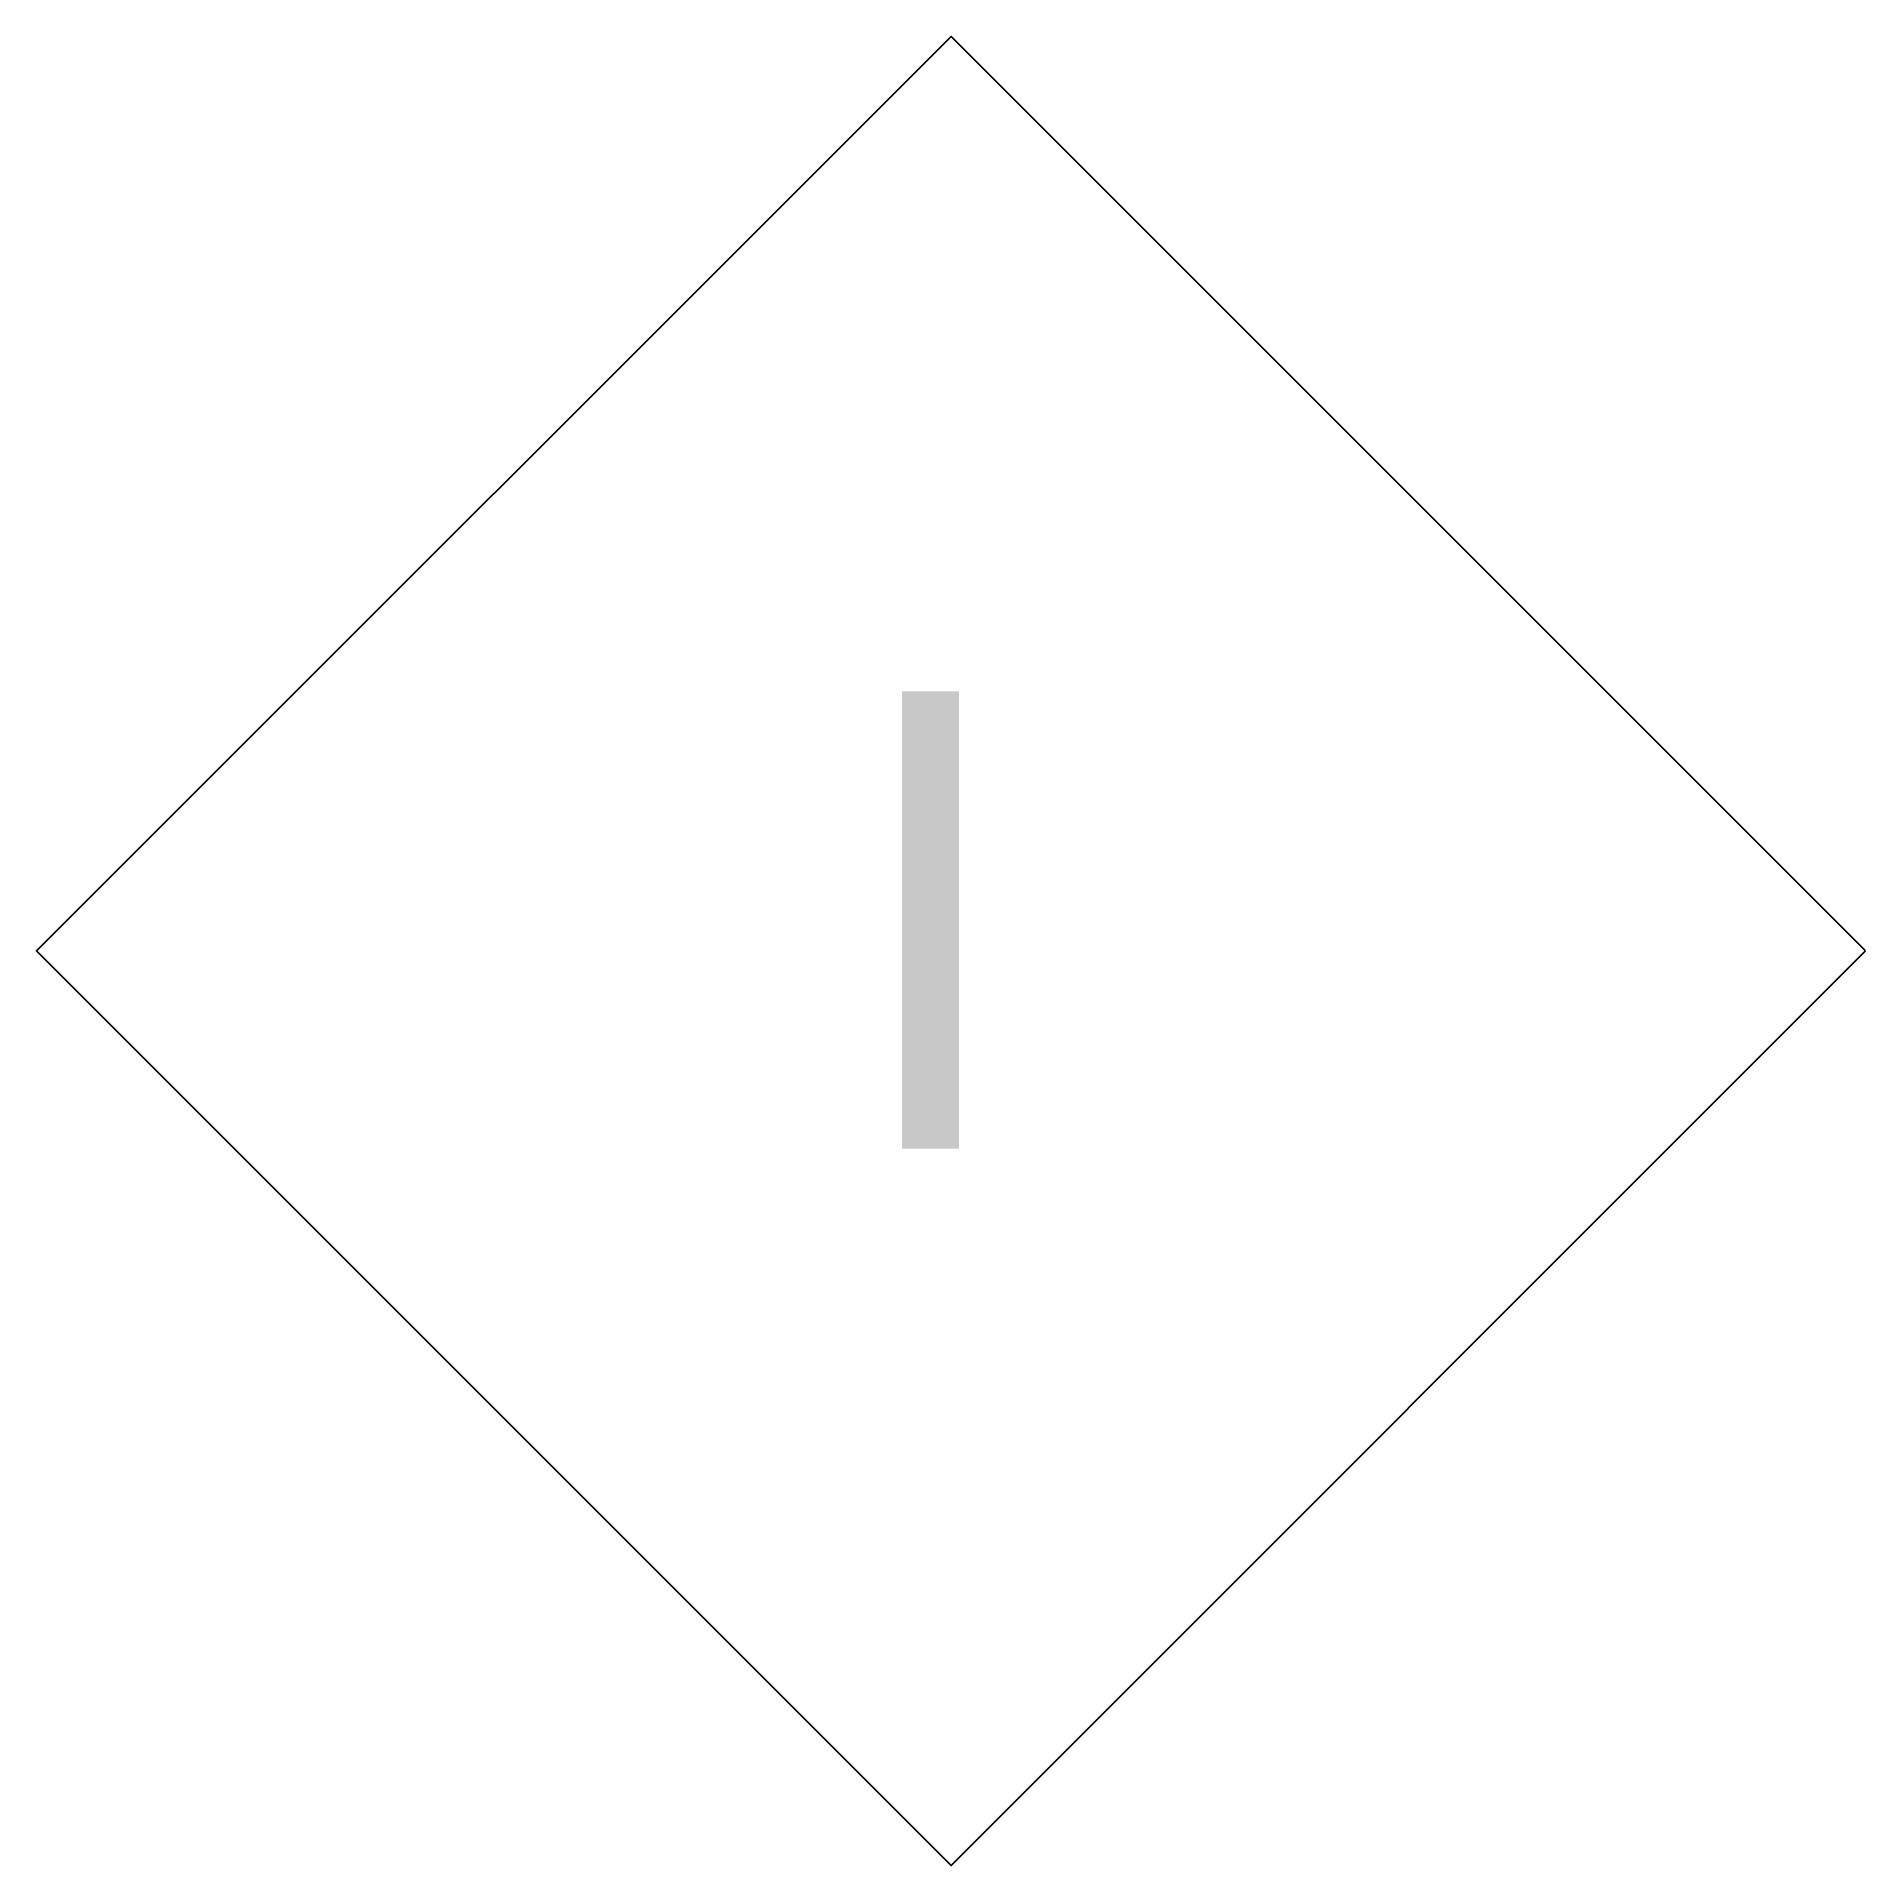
# Model space of a CAD drawing. Header units: metres. Extents: x -0.25 to 0.25, y 0 to 0.5.
import ezdxf

# ---------------------------------------------------------------- set-up
doc = ezdxf.new("R2010")
doc.units = ezdxf.units.M

# ---------------------------------------------------------------- blocks, each defined once
blk = doc.blocks.new('INTLCK_MS_RLY')
blk.add_lwpolyline([(0.25, 0.25), (0, 0.5), (-0.25, 0.25), (0, 0), (0.25, 0.25)])
blk.add_text('I', height=0.125, rotation=180).set_placement((0.01759, 0.32099))

msp = doc.modelspace()

# ---------------------------------------------------------------- block references
msp.add_blockref('INTLCK_MS_RLY', (0, 0))

doc.saveas('drawing.dxf')
